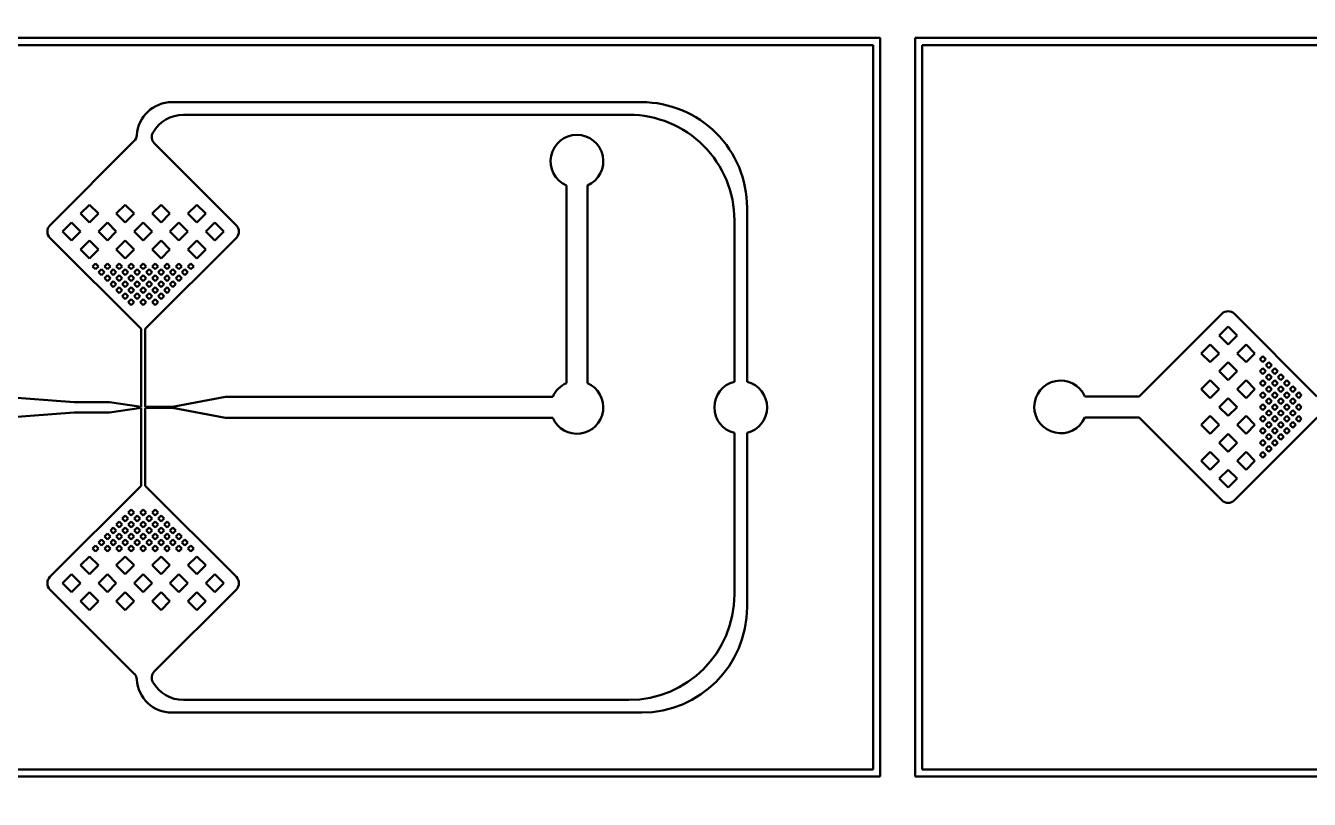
# Model space of a CAD drawing. Header units: millimetres. Extents: x 160 to 260, y 98 to 198.
# Drawn here: x 185.19 to 221.71, y 148.35 to 170.35 of the extents above; entities that cross this region are included whole.
import ezdxf

# ---------------------------------------------------------------- set-up
doc = ezdxf.new("R2010")
doc.units = ezdxf.units.MM
doc.layers.add('Visible (ISO)', color=7, linetype='Continuous', lineweight=50)

msp = doc.modelspace()

# ---------------------------------------------------------------- linework, layer by layer
at = {"layer": 'Visible (ISO)'}
for p, q in [((209.5, 170), (171.5, 170)), ((209.5, 149), (209.5, 170)), ((248.5, 170), (210.5, 170)), ((210.5, 170), (210.5, 149)), ((171.7, 169.8), (209.3, 169.8)), ((209.3, 169.8), (209.3, 149.2)), ((210.7, 169.8), (248.3, 169.8)), ((210.7, 149.2), (210.7, 169.8)), ((202.715, 168.175), (189.355, 168.175)), ((189.683, 167.815), (202.355, 167.815)), ((188.284, 167.072), (185.884, 164.672)), ((191.187, 164.672), (188.853, 167.006)), ((200.575, 165.808), (200.575, 160.182)), ((201.175, 160.182), (201.175, 165.808)), ((186.753, 165.004), (187.008, 165.259)), ((187.008, 165.259), (187.263, 165.004)), ((187.772, 165.004), (188.026, 165.259)), ((188.026, 165.259), (188.281, 165.004)), ((188.79, 165.004), (189.044, 165.259)), ((189.044, 165.259), (189.299, 165.004)), ((189.808, 165.004), (190.063, 165.259)), ((190.063, 165.259), (190.317, 165.004)), ((205.715, 160.223), (205.715, 165.175)), ((186.244, 164.495), (186.499, 164.75)), ((186.499, 164.75), (186.753, 164.495)), ((187.008, 164.75), (186.753, 165.004)), ((187.263, 165.004), (187.008, 164.75)), ((187.263, 164.495), (187.517, 164.75)), ((187.517, 164.75), (187.772, 164.495)), ((188.026, 164.75), (187.772, 165.004)), ((188.281, 165.004), (188.026, 164.75)), ((188.281, 164.495), (188.535, 164.75)), ((188.535, 164.75), (188.79, 164.495)), ((189.044, 164.75), (188.79, 165.004)), ((189.299, 165.004), (189.044, 164.75)), ((189.299, 164.495), (189.554, 164.75)), ((189.554, 164.75), (189.808, 164.495)), ((190.063, 164.75), (189.808, 165.004)), ((190.317, 165.004), (190.063, 164.75)), ((190.317, 164.495), (190.572, 164.75)), ((190.572, 164.75), (190.826, 164.495)), ((205.355, 164.815), (205.355, 160.223)), ((186.499, 164.24), (186.244, 164.495)), ((186.753, 164.495), (186.499, 164.24)), ((187.517, 164.24), (187.263, 164.495)), ((187.772, 164.495), (187.517, 164.24)), ((188.535, 164.24), (188.281, 164.495)), ((188.79, 164.495), (188.535, 164.24)), ((189.554, 164.24), (189.299, 164.495)), ((189.808, 164.495), (189.554, 164.24)), ((190.572, 164.24), (190.317, 164.495)), ((190.826, 164.495), (190.572, 164.24)), ((185.884, 164.318), (188.475, 161.727)), ((186.753, 163.986), (187.008, 164.24)), ((187.008, 163.731), (186.753, 163.986)), ((187.008, 164.24), (187.263, 163.986)), ((187.263, 163.986), (187.008, 163.731)), ((187.772, 163.986), (188.026, 164.24)), ((188.026, 163.731), (187.772, 163.986)), ((188.026, 164.24), (188.281, 163.986)), ((188.281, 163.986), (188.026, 163.731)), ((188.595, 161.727), (191.187, 164.318)), ((188.79, 163.986), (189.044, 164.24)), ((189.044, 163.731), (188.79, 163.986)), ((189.044, 164.24), (189.299, 163.986)), ((189.299, 163.986), (189.044, 163.731)), ((189.808, 163.986), (190.063, 164.24)), ((190.063, 163.731), (189.808, 163.986)), ((190.063, 164.24), (190.317, 163.986)), ((190.317, 163.986), (190.063, 163.731)), ((187.093, 163.506), (187.178, 163.591)), ((187.178, 163.421), (187.093, 163.506)), ((187.178, 163.591), (187.263, 163.506)), ((187.263, 163.506), (187.178, 163.421)), ((187.263, 163.336), (187.347, 163.421)), ((187.347, 163.251), (187.263, 163.336)), ((187.347, 163.421), (187.432, 163.336)), ((187.432, 163.336), (187.347, 163.251)), ((187.432, 163.506), (187.517, 163.591)), ((187.517, 163.421), (187.432, 163.506)), ((187.432, 163.167), (187.517, 163.251)), ((187.517, 163.591), (187.602, 163.506)), ((187.602, 163.506), (187.517, 163.421)), ((187.517, 163.251), (187.602, 163.167)), ((187.602, 163.336), (187.687, 163.421)), ((187.687, 163.251), (187.602, 163.336)), ((187.687, 163.421), (187.772, 163.336)), ((187.772, 163.336), (187.687, 163.251)), ((187.772, 163.506), (187.857, 163.591)), ((187.857, 163.421), (187.772, 163.506)), ((187.772, 163.167), (187.857, 163.251)), ((187.857, 163.591), (187.941, 163.506)), ((187.941, 163.506), (187.857, 163.421)), ((187.857, 163.251), (187.941, 163.167)), ((187.941, 163.336), (188.026, 163.421)), ((188.026, 163.251), (187.941, 163.336)), ((188.026, 163.421), (188.111, 163.336)), ((188.111, 163.336), (188.026, 163.251)), ((188.111, 163.506), (188.196, 163.591)), ((188.196, 163.421), (188.111, 163.506)), ((188.111, 163.167), (188.196, 163.251)), ((188.196, 163.591), (188.281, 163.506)), ((188.281, 163.506), (188.196, 163.421)), ((188.196, 163.251), (188.281, 163.167)), ((188.281, 163.336), (188.366, 163.421)), ((188.366, 163.251), (188.281, 163.336)), ((188.366, 163.421), (188.45, 163.336)), ((188.45, 163.336), (188.366, 163.251)), ((188.45, 163.506), (188.535, 163.591)), ((188.535, 163.421), (188.45, 163.506)), ((188.45, 163.167), (188.535, 163.251)), ((188.535, 163.591), (188.62, 163.506)), ((188.62, 163.506), (188.535, 163.421)), ((188.535, 163.251), (188.62, 163.167)), ((188.62, 163.336), (188.705, 163.421)), ((188.705, 163.251), (188.62, 163.336)), ((188.705, 163.421), (188.79, 163.336)), ((188.79, 163.336), (188.705, 163.251)), ((188.79, 163.506), (188.875, 163.591)), ((188.875, 163.421), (188.79, 163.506)), ((188.79, 163.167), (188.875, 163.251)), ((188.875, 163.591), (188.96, 163.506)), ((188.96, 163.506), (188.875, 163.421)), ((188.875, 163.251), (188.96, 163.167)), ((188.96, 163.336), (189.044, 163.421)), ((189.044, 163.251), (188.96, 163.336)), ((189.044, 163.421), (189.129, 163.336)), ((189.129, 163.336), (189.044, 163.251)), ((189.129, 163.506), (189.214, 163.591)), ((189.214, 163.421), (189.129, 163.506)), ((189.129, 163.167), (189.214, 163.251)), ((189.214, 163.591), (189.299, 163.506)), ((189.299, 163.506), (189.214, 163.421)), ((189.214, 163.251), (189.299, 163.167)), ((189.299, 163.336), (189.384, 163.421)), ((189.384, 163.251), (189.299, 163.336)), ((189.384, 163.421), (189.469, 163.336)), ((189.469, 163.336), (189.384, 163.251)), ((189.469, 163.506), (189.554, 163.591)), ((189.554, 163.421), (189.469, 163.506)), ((189.469, 163.167), (189.554, 163.251)), ((189.554, 163.591), (189.638, 163.506)), ((189.638, 163.506), (189.554, 163.421)), ((189.554, 163.251), (189.638, 163.167)), ((189.638, 163.336), (189.723, 163.421)), ((189.723, 163.251), (189.638, 163.336)), ((189.723, 163.421), (189.808, 163.336)), ((189.808, 163.336), (189.723, 163.251)), ((189.808, 163.506), (189.893, 163.591)), ((189.893, 163.421), (189.808, 163.506)), ((189.893, 163.591), (189.978, 163.506)), ((189.978, 163.506), (189.893, 163.421)), ((187.517, 163.082), (187.432, 163.167)), ((187.602, 163.167), (187.517, 163.082)), ((187.602, 162.997), (187.687, 163.082)), ((187.687, 162.912), (187.602, 162.997)), ((187.687, 163.082), (187.772, 162.997)), ((187.772, 162.997), (187.687, 162.912)), ((187.857, 163.082), (187.772, 163.167)), ((187.772, 162.827), (187.857, 162.912)), ((187.941, 163.167), (187.857, 163.082)), ((187.857, 162.912), (187.941, 162.827)), ((187.941, 162.997), (188.026, 163.082)), ((188.026, 162.912), (187.941, 162.997)), ((188.026, 163.082), (188.111, 162.997)), ((188.111, 162.997), (188.026, 162.912)), ((188.196, 163.082), (188.111, 163.167)), ((188.111, 162.827), (188.196, 162.912)), ((188.281, 163.167), (188.196, 163.082)), ((188.196, 162.912), (188.281, 162.827)), ((188.281, 162.997), (188.366, 163.082)), ((188.366, 162.912), (188.281, 162.997)), ((188.366, 163.082), (188.45, 162.997)), ((188.45, 162.997), (188.366, 162.912)), ((188.535, 163.082), (188.45, 163.167)), ((188.45, 162.827), (188.535, 162.912)), ((188.62, 163.167), (188.535, 163.082)), ((188.535, 162.912), (188.62, 162.827)), ((188.62, 162.997), (188.705, 163.082)), ((188.705, 162.912), (188.62, 162.997)), ((188.705, 163.082), (188.79, 162.997)), ((188.79, 162.997), (188.705, 162.912)), ((188.875, 163.082), (188.79, 163.167)), ((188.79, 162.827), (188.875, 162.912)), ((188.96, 163.167), (188.875, 163.082)), ((188.875, 162.912), (188.96, 162.827)), ((188.96, 162.997), (189.044, 163.082)), ((189.044, 162.912), (188.96, 162.997)), ((189.044, 163.082), (189.129, 162.997)), ((189.129, 162.997), (189.044, 162.912)), ((189.214, 163.082), (189.129, 163.167)), ((189.129, 162.827), (189.214, 162.912)), ((189.299, 163.167), (189.214, 163.082)), ((189.214, 162.912), (189.299, 162.827)), ((189.299, 162.997), (189.384, 163.082)), ((189.384, 162.912), (189.299, 162.997)), ((189.384, 163.082), (189.469, 162.997)), ((189.469, 162.997), (189.384, 162.912)), ((189.554, 163.082), (189.469, 163.167)), ((189.638, 163.167), (189.554, 163.082)), ((187.857, 162.742), (187.772, 162.827)), ((187.941, 162.827), (187.857, 162.742)), ((187.941, 162.657), (188.026, 162.742)), ((188.026, 162.573), (187.941, 162.657)), ((188.026, 162.742), (188.111, 162.657)), ((188.111, 162.657), (188.026, 162.573)), ((188.196, 162.742), (188.111, 162.827)), ((188.111, 162.488), (188.196, 162.573)), ((188.281, 162.827), (188.196, 162.742)), ((188.196, 162.573), (188.281, 162.488)), ((188.281, 162.657), (188.366, 162.742)), ((188.366, 162.573), (188.281, 162.657)), ((188.366, 162.742), (188.45, 162.657)), ((188.45, 162.657), (188.366, 162.573)), ((188.535, 162.742), (188.45, 162.827)), ((188.45, 162.488), (188.535, 162.573)), ((188.62, 162.827), (188.535, 162.742)), ((188.535, 162.573), (188.62, 162.488)), ((188.62, 162.657), (188.705, 162.742)), ((188.705, 162.573), (188.62, 162.657)), ((188.705, 162.742), (188.79, 162.657)), ((188.79, 162.657), (188.705, 162.573)), ((188.875, 162.742), (188.79, 162.827)), ((188.79, 162.488), (188.875, 162.573)), ((188.96, 162.827), (188.875, 162.742)), ((188.875, 162.573), (188.96, 162.488)), ((188.96, 162.657), (189.044, 162.742)), ((189.044, 162.573), (188.96, 162.657)), ((189.044, 162.742), (189.129, 162.657)), ((189.129, 162.657), (189.044, 162.573)), ((189.214, 162.742), (189.129, 162.827)), ((189.299, 162.827), (189.214, 162.742)), ((188.196, 162.403), (188.111, 162.488)), ((188.281, 162.488), (188.196, 162.403)), ((188.535, 162.403), (188.45, 162.488)), ((188.62, 162.488), (188.535, 162.403)), ((188.875, 162.403), (188.79, 162.488)), ((188.96, 162.488), (188.875, 162.403)), ((219.224, 162.157), (216.873, 159.805)), ((221.929, 159.805), (219.578, 162.157)), ((219.146, 161.542), (219.401, 161.796)), ((219.401, 161.796), (219.656, 161.542)), ((188.475, 161.727), (188.475, 159.508)), ((188.595, 159.508), (188.595, 161.727)), ((219.401, 161.287), (219.146, 161.542)), ((219.656, 161.542), (219.401, 161.287)), ((218.637, 161.032), (218.892, 161.287)), ((218.892, 161.287), (219.146, 161.032)), ((219.656, 161.032), (219.91, 161.287)), ((219.91, 161.287), (220.165, 161.032)), ((218.892, 160.778), (218.637, 161.032)), ((219.146, 161.032), (218.892, 160.778)), ((219.146, 160.523), (219.401, 160.778)), ((219.401, 160.778), (219.656, 160.523)), ((219.91, 160.778), (219.656, 161.032)), ((220.165, 161.032), (219.91, 160.778)), ((220.305, 160.863), (220.39, 160.948)), ((220.39, 160.778), (220.305, 160.863)), ((220.39, 160.948), (220.475, 160.863)), ((220.475, 160.863), (220.39, 160.778)), ((220.475, 160.693), (220.56, 160.778)), ((220.56, 160.608), (220.475, 160.693)), ((220.56, 160.778), (220.645, 160.693)), ((220.645, 160.693), (220.56, 160.608)), ((219.401, 160.269), (219.146, 160.523)), ((219.656, 160.523), (219.401, 160.269)), ((220.305, 160.523), (220.39, 160.608)), ((220.39, 160.438), (220.305, 160.523)), ((220.39, 160.608), (220.475, 160.523)), ((220.475, 160.523), (220.39, 160.438)), ((220.475, 160.354), (220.56, 160.438)), ((220.56, 160.269), (220.475, 160.354)), ((220.56, 160.438), (220.645, 160.354)), ((220.645, 160.354), (220.56, 160.269)), ((220.645, 160.523), (220.729, 160.608)), ((220.729, 160.438), (220.645, 160.523)), ((220.729, 160.608), (220.814, 160.523)), ((220.814, 160.523), (220.729, 160.438)), ((220.814, 160.354), (220.899, 160.438)), ((220.899, 160.269), (220.814, 160.354)), ((220.899, 160.438), (220.984, 160.354)), ((220.984, 160.354), (220.899, 160.269)), ((218.637, 160.014), (218.892, 160.269)), ((218.892, 159.76), (218.637, 160.014)), ((218.892, 160.269), (219.146, 160.014)), ((219.146, 160.014), (218.892, 159.76)), ((219.656, 160.014), (219.91, 160.269)), ((219.91, 159.76), (219.656, 160.014)), ((219.91, 160.269), (220.165, 160.014)), ((220.165, 160.014), (219.91, 159.76)), ((220.305, 160.184), (220.39, 160.269)), ((220.39, 160.099), (220.305, 160.184)), ((220.39, 160.269), (220.475, 160.184)), ((220.475, 160.184), (220.39, 160.099)), ((220.475, 160.014), (220.56, 160.099)), ((220.56, 159.929), (220.475, 160.014)), ((220.56, 160.099), (220.645, 160.014)), ((220.645, 160.014), (220.56, 159.929)), ((220.645, 160.184), (220.729, 160.269)), ((220.729, 160.099), (220.645, 160.184)), ((220.729, 160.269), (220.814, 160.184)), ((220.814, 160.184), (220.729, 160.099)), ((220.814, 160.014), (220.899, 160.099)), ((220.899, 159.929), (220.814, 160.014)), ((220.899, 160.099), (220.984, 160.014)), ((220.984, 160.014), (220.899, 159.929)), ((220.984, 160.184), (221.069, 160.269)), ((221.069, 160.099), (220.984, 160.184)), ((221.069, 160.269), (221.154, 160.184)), ((221.154, 160.184), (221.069, 160.099)), ((221.154, 160.014), (221.239, 160.099)), ((221.239, 159.929), (221.154, 160.014)), ((221.239, 160.099), (221.323, 160.014)), ((221.323, 160.014), (221.239, 159.929)), ((186.575, 159.645), (184.575, 159.795)), ((187.575, 159.645), (186.575, 159.645)), ((188.475, 159.508), (187.575, 159.645)), ((190.875, 159.795), (189.375, 159.508)), ((200.188, 159.795), (190.875, 159.795)), ((216.873, 159.805), (215.327, 159.805)), ((219.146, 159.505), (219.401, 159.76)), ((219.401, 159.76), (219.656, 159.505)), ((220.305, 159.845), (220.39, 159.929)), ((220.39, 159.76), (220.305, 159.845)), ((220.305, 159.505), (220.39, 159.59)), ((220.39, 159.929), (220.475, 159.845)), ((220.475, 159.845), (220.39, 159.76)), ((220.39, 159.59), (220.475, 159.505)), ((220.475, 159.675), (220.56, 159.76)), ((220.56, 159.59), (220.475, 159.675)), ((220.56, 159.76), (220.645, 159.675)), ((220.645, 159.675), (220.56, 159.59)), ((220.645, 159.845), (220.729, 159.929)), ((220.729, 159.76), (220.645, 159.845)), ((220.645, 159.505), (220.729, 159.59)), ((220.729, 159.929), (220.814, 159.845)), ((220.814, 159.845), (220.729, 159.76)), ((220.729, 159.59), (220.814, 159.505)), ((220.814, 159.675), (220.899, 159.76)), ((220.899, 159.59), (220.814, 159.675)), ((220.899, 159.76), (220.984, 159.675)), ((220.984, 159.675), (220.899, 159.59)), ((220.984, 159.845), (221.069, 159.929)), ((221.069, 159.76), (220.984, 159.845)), ((220.984, 159.505), (221.069, 159.59)), ((221.069, 159.929), (221.154, 159.845)), ((221.154, 159.845), (221.069, 159.76)), ((221.069, 159.59), (221.154, 159.505)), ((221.154, 159.675), (221.239, 159.76)), ((221.239, 159.59), (221.154, 159.675)), ((221.239, 159.76), (221.323, 159.675)), ((221.323, 159.675), (221.239, 159.59)), ((221.323, 159.845), (221.408, 159.929)), ((221.408, 159.76), (221.323, 159.845)), ((221.323, 159.505), (221.408, 159.59)), ((221.408, 159.929), (221.493, 159.845)), ((221.493, 159.845), (221.408, 159.76)), ((221.408, 159.59), (221.493, 159.505)), ((184.575, 159.195), (186.575, 159.345)), ((186.575, 159.345), (187.575, 159.345)), ((187.575, 159.345), (188.475, 159.481)), ((188.475, 159.481), (188.475, 157.263)), ((189.375, 159.508), (188.595, 159.508)), ((188.595, 159.481), (189.375, 159.481)), ((188.595, 157.263), (188.595, 159.481)), ((189.375, 159.481), (190.875, 159.195)), ((218.637, 158.996), (218.892, 159.251)), ((218.892, 159.251), (219.146, 158.996)), ((219.401, 159.251), (219.146, 159.505)), ((219.656, 159.505), (219.401, 159.251)), ((219.656, 158.996), (219.91, 159.251)), ((219.91, 159.251), (220.165, 158.996)), ((220.39, 159.42), (220.305, 159.505)), ((220.305, 159.166), (220.39, 159.251)), ((220.475, 159.505), (220.39, 159.42)), ((220.39, 159.251), (220.475, 159.166)), ((220.475, 159.335), (220.56, 159.42)), ((220.56, 159.251), (220.475, 159.335)), ((220.56, 159.42), (220.645, 159.335)), ((220.645, 159.335), (220.56, 159.251)), ((220.729, 159.42), (220.645, 159.505)), ((220.645, 159.166), (220.729, 159.251)), ((220.814, 159.505), (220.729, 159.42)), ((220.729, 159.251), (220.814, 159.166)), ((220.814, 159.335), (220.899, 159.42)), ((220.899, 159.251), (220.814, 159.335)), ((220.899, 159.42), (220.984, 159.335)), ((220.984, 159.335), (220.899, 159.251)), ((221.069, 159.42), (220.984, 159.505)), ((220.984, 159.166), (221.069, 159.251)), ((221.154, 159.505), (221.069, 159.42)), ((221.069, 159.251), (221.154, 159.166)), ((221.154, 159.335), (221.239, 159.42)), ((221.239, 159.251), (221.154, 159.335)), ((221.239, 159.42), (221.323, 159.335)), ((221.323, 159.335), (221.239, 159.251)), ((221.408, 159.42), (221.323, 159.505)), ((221.323, 159.166), (221.408, 159.251)), ((221.493, 159.505), (221.408, 159.42)), ((221.408, 159.251), (221.493, 159.166)), ((190.875, 159.195), (200.188, 159.195)), ((215.323, 159.205), (216.872, 159.205)), ((216.872, 159.205), (219.224, 156.853)), ((218.892, 158.741), (218.637, 158.996)), ((219.146, 158.996), (218.892, 158.741)), ((219.578, 156.853), (221.93, 159.205)), ((219.91, 158.741), (219.656, 158.996)), ((220.165, 158.996), (219.91, 158.741)), ((220.39, 159.081), (220.305, 159.166)), ((220.305, 158.826), (220.39, 158.911)), ((220.475, 159.166), (220.39, 159.081)), ((220.39, 158.911), (220.475, 158.826)), ((220.475, 158.996), (220.56, 159.081)), ((220.56, 158.911), (220.475, 158.996)), ((220.56, 159.081), (220.645, 158.996)), ((220.645, 158.996), (220.56, 158.911)), ((220.729, 159.081), (220.645, 159.166)), ((220.645, 158.826), (220.729, 158.911)), ((220.814, 159.166), (220.729, 159.081)), ((220.729, 158.911), (220.814, 158.826)), ((220.814, 158.996), (220.899, 159.081)), ((220.899, 158.911), (220.814, 158.996)), ((220.899, 159.081), (220.984, 158.996)), ((220.984, 158.996), (220.899, 158.911)), ((221.069, 159.081), (220.984, 159.166)), ((220.984, 158.826), (221.069, 158.911)), ((221.154, 159.166), (221.069, 159.081)), ((221.069, 158.911), (221.154, 158.826)), ((221.154, 158.996), (221.239, 159.081)), ((221.239, 158.911), (221.154, 158.996)), ((221.239, 159.081), (221.323, 158.996)), ((221.323, 158.996), (221.239, 158.911)), ((221.408, 159.081), (221.323, 159.166)), ((221.493, 159.166), (221.408, 159.081)), ((205.355, 158.767), (205.355, 154.175)), ((205.715, 153.815), (205.715, 158.767)), ((219.146, 158.487), (219.401, 158.741)), ((219.401, 158.741), (219.656, 158.487)), ((220.39, 158.741), (220.305, 158.826)), ((220.305, 158.487), (220.39, 158.572)), ((220.475, 158.826), (220.39, 158.741)), ((220.39, 158.572), (220.475, 158.487)), ((220.475, 158.657), (220.56, 158.741)), ((220.56, 158.572), (220.475, 158.657)), ((220.56, 158.741), (220.645, 158.657)), ((220.645, 158.657), (220.56, 158.572)), ((220.729, 158.741), (220.645, 158.826)), ((220.645, 158.487), (220.729, 158.572)), ((220.814, 158.826), (220.729, 158.741)), ((220.729, 158.572), (220.814, 158.487)), ((220.814, 158.657), (220.899, 158.741)), ((220.899, 158.572), (220.814, 158.657)), ((220.899, 158.741), (220.984, 158.657)), ((220.984, 158.657), (220.899, 158.572)), ((221.069, 158.741), (220.984, 158.826)), ((221.154, 158.826), (221.069, 158.741)), ((218.637, 157.978), (218.892, 158.232)), ((218.892, 158.232), (219.146, 157.978)), ((219.401, 158.232), (219.146, 158.487)), ((219.656, 158.487), (219.401, 158.232)), ((219.656, 157.978), (219.91, 158.232)), ((219.91, 158.232), (220.165, 157.978)), ((220.39, 158.402), (220.305, 158.487)), ((220.305, 158.147), (220.39, 158.232)), ((220.39, 158.063), (220.305, 158.147)), ((220.475, 158.487), (220.39, 158.402)), ((220.39, 158.232), (220.475, 158.147)), ((220.475, 158.147), (220.39, 158.063)), ((220.475, 158.317), (220.56, 158.402)), ((220.56, 158.232), (220.475, 158.317)), ((220.56, 158.402), (220.645, 158.317)), ((220.645, 158.317), (220.56, 158.232)), ((220.729, 158.402), (220.645, 158.487)), ((220.814, 158.487), (220.729, 158.402)), ((218.892, 157.723), (218.637, 157.978)), ((219.146, 157.978), (218.892, 157.723)), ((219.91, 157.723), (219.656, 157.978)), ((220.165, 157.978), (219.91, 157.723)), ((219.146, 157.469), (219.401, 157.723)), ((219.401, 157.214), (219.146, 157.469)), ((219.401, 157.723), (219.656, 157.469)), ((219.656, 157.469), (219.401, 157.214)), ((188.475, 157.263), (185.884, 154.672)), ((191.187, 154.672), (188.595, 157.263)), ((187.941, 156.333), (188.026, 156.417)), ((188.026, 156.248), (187.941, 156.333)), ((188.026, 156.417), (188.111, 156.333)), ((188.111, 156.333), (188.026, 156.248)), ((188.111, 156.502), (188.196, 156.587)), ((188.196, 156.417), (188.111, 156.502)), ((188.196, 156.587), (188.281, 156.502)), ((188.281, 156.502), (188.196, 156.417)), ((188.281, 156.333), (188.366, 156.417)), ((188.366, 156.248), (188.281, 156.333)), ((188.366, 156.417), (188.45, 156.333)), ((188.45, 156.333), (188.366, 156.248)), ((188.45, 156.502), (188.535, 156.587)), ((188.535, 156.417), (188.45, 156.502)), ((188.535, 156.587), (188.62, 156.502)), ((188.62, 156.502), (188.535, 156.417)), ((188.62, 156.333), (188.705, 156.417)), ((188.705, 156.248), (188.62, 156.333)), ((188.705, 156.417), (188.79, 156.333)), ((188.79, 156.333), (188.705, 156.248)), ((188.79, 156.502), (188.875, 156.587)), ((188.875, 156.417), (188.79, 156.502)), ((188.875, 156.587), (188.96, 156.502)), ((188.96, 156.502), (188.875, 156.417)), ((188.96, 156.333), (189.044, 156.417)), ((189.044, 156.248), (188.96, 156.333)), ((189.044, 156.417), (189.129, 156.333)), ((189.129, 156.333), (189.044, 156.248)), ((187.602, 155.993), (187.687, 156.078)), ((187.687, 155.908), (187.602, 155.993)), ((187.687, 156.078), (187.772, 155.993)), ((187.772, 155.993), (187.687, 155.908)), ((187.772, 156.163), (187.857, 156.248)), ((187.857, 156.078), (187.772, 156.163)), ((187.857, 156.248), (187.941, 156.163)), ((187.941, 156.163), (187.857, 156.078)), ((187.941, 155.993), (188.026, 156.078)), ((188.026, 155.908), (187.941, 155.993)), ((188.026, 156.078), (188.111, 155.993)), ((188.111, 155.993), (188.026, 155.908)), ((188.111, 156.163), (188.196, 156.248)), ((188.196, 156.078), (188.111, 156.163)), ((188.196, 156.248), (188.281, 156.163)), ((188.281, 156.163), (188.196, 156.078)), ((188.281, 155.993), (188.366, 156.078)), ((188.366, 155.908), (188.281, 155.993)), ((188.366, 156.078), (188.45, 155.993)), ((188.45, 155.993), (188.366, 155.908)), ((188.45, 156.163), (188.535, 156.248)), ((188.535, 156.078), (188.45, 156.163)), ((188.535, 156.248), (188.62, 156.163)), ((188.62, 156.163), (188.535, 156.078)), ((188.62, 155.993), (188.705, 156.078)), ((188.705, 155.908), (188.62, 155.993)), ((188.705, 156.078), (188.79, 155.993)), ((188.79, 155.993), (188.705, 155.908)), ((188.79, 156.163), (188.875, 156.248)), ((188.875, 156.078), (188.79, 156.163)), ((188.875, 156.248), (188.96, 156.163)), ((188.96, 156.163), (188.875, 156.078)), ((188.96, 155.993), (189.044, 156.078)), ((189.044, 155.908), (188.96, 155.993)), ((189.044, 156.078), (189.129, 155.993)), ((189.129, 155.993), (189.044, 155.908)), ((189.129, 156.163), (189.214, 156.248)), ((189.214, 156.078), (189.129, 156.163)), ((189.214, 156.248), (189.299, 156.163)), ((189.299, 156.163), (189.214, 156.078)), ((189.299, 155.993), (189.384, 156.078)), ((189.384, 155.908), (189.299, 155.993)), ((189.384, 156.078), (189.469, 155.993)), ((189.469, 155.993), (189.384, 155.908)), ((187.093, 155.484), (187.178, 155.569)), ((187.178, 155.569), (187.263, 155.484)), ((187.263, 155.654), (187.347, 155.739)), ((187.347, 155.569), (187.263, 155.654)), ((187.347, 155.739), (187.432, 155.654)), ((187.432, 155.654), (187.347, 155.569)), ((187.432, 155.823), (187.517, 155.908)), ((187.517, 155.739), (187.432, 155.823)), ((187.432, 155.484), (187.517, 155.569)), ((187.517, 155.908), (187.602, 155.823)), ((187.602, 155.823), (187.517, 155.739)), ((187.517, 155.569), (187.602, 155.484)), ((187.602, 155.654), (187.687, 155.739)), ((187.687, 155.569), (187.602, 155.654)), ((187.687, 155.739), (187.772, 155.654)), ((187.772, 155.654), (187.687, 155.569)), ((187.772, 155.823), (187.857, 155.908)), ((187.857, 155.739), (187.772, 155.823)), ((187.772, 155.484), (187.857, 155.569)), ((187.857, 155.908), (187.941, 155.823)), ((187.941, 155.823), (187.857, 155.739)), ((187.857, 155.569), (187.941, 155.484)), ((187.941, 155.654), (188.026, 155.739)), ((188.026, 155.569), (187.941, 155.654)), ((188.026, 155.739), (188.111, 155.654)), ((188.111, 155.654), (188.026, 155.569)), ((188.111, 155.823), (188.196, 155.908)), ((188.196, 155.739), (188.111, 155.823)), ((188.111, 155.484), (188.196, 155.569)), ((188.196, 155.908), (188.281, 155.823)), ((188.281, 155.823), (188.196, 155.739)), ((188.196, 155.569), (188.281, 155.484)), ((188.281, 155.654), (188.366, 155.739)), ((188.366, 155.569), (188.281, 155.654)), ((188.366, 155.739), (188.45, 155.654)), ((188.45, 155.654), (188.366, 155.569)), ((188.45, 155.823), (188.535, 155.908)), ((188.535, 155.739), (188.45, 155.823)), ((188.45, 155.484), (188.535, 155.569)), ((188.535, 155.908), (188.62, 155.823)), ((188.62, 155.823), (188.535, 155.739)), ((188.535, 155.569), (188.62, 155.484)), ((188.62, 155.654), (188.705, 155.739)), ((188.705, 155.569), (188.62, 155.654)), ((188.705, 155.739), (188.79, 155.654)), ((188.79, 155.654), (188.705, 155.569)), ((188.79, 155.823), (188.875, 155.908)), ((188.875, 155.739), (188.79, 155.823)), ((188.79, 155.484), (188.875, 155.569)), ((188.875, 155.908), (188.96, 155.823)), ((188.96, 155.823), (188.875, 155.739)), ((188.875, 155.569), (188.96, 155.484)), ((188.96, 155.654), (189.044, 155.739)), ((189.044, 155.569), (188.96, 155.654)), ((189.044, 155.739), (189.129, 155.654)), ((189.129, 155.654), (189.044, 155.569)), ((189.129, 155.823), (189.214, 155.908)), ((189.214, 155.739), (189.129, 155.823)), ((189.129, 155.484), (189.214, 155.569)), ((189.214, 155.908), (189.299, 155.823)), ((189.299, 155.823), (189.214, 155.739)), ((189.214, 155.569), (189.299, 155.484)), ((189.299, 155.654), (189.384, 155.739)), ((189.384, 155.569), (189.299, 155.654)), ((189.384, 155.739), (189.469, 155.654)), ((189.469, 155.654), (189.384, 155.569)), ((189.469, 155.823), (189.554, 155.908)), ((189.554, 155.739), (189.469, 155.823)), ((189.469, 155.484), (189.554, 155.569)), ((189.554, 155.908), (189.638, 155.823)), ((189.638, 155.823), (189.554, 155.739)), ((189.554, 155.569), (189.638, 155.484)), ((189.638, 155.654), (189.723, 155.739)), ((189.723, 155.569), (189.638, 155.654)), ((189.723, 155.739), (189.808, 155.654)), ((189.808, 155.654), (189.723, 155.569)), ((189.808, 155.484), (189.893, 155.569)), ((189.893, 155.569), (189.978, 155.484)), ((186.753, 155.004), (187.008, 155.259)), ((187.008, 155.259), (187.263, 155.004)), ((187.178, 155.399), (187.093, 155.484)), ((187.263, 155.484), (187.178, 155.399)), ((187.517, 155.399), (187.432, 155.484)), ((187.602, 155.484), (187.517, 155.399)), ((187.857, 155.399), (187.772, 155.484)), ((187.772, 155.004), (188.026, 155.259)), ((187.941, 155.484), (187.857, 155.399)), ((188.026, 155.259), (188.281, 155.004)), ((188.196, 155.399), (188.111, 155.484)), ((188.281, 155.484), (188.196, 155.399)), ((188.535, 155.399), (188.45, 155.484)), ((188.62, 155.484), (188.535, 155.399)), ((188.875, 155.399), (188.79, 155.484)), ((188.79, 155.004), (189.044, 155.259)), ((188.96, 155.484), (188.875, 155.399)), ((189.044, 155.259), (189.299, 155.004)), ((189.214, 155.399), (189.129, 155.484)), ((189.299, 155.484), (189.214, 155.399)), ((189.554, 155.399), (189.469, 155.484)), ((189.638, 155.484), (189.554, 155.399)), ((189.893, 155.399), (189.808, 155.484)), ((189.808, 155.004), (190.063, 155.259)), ((189.978, 155.484), (189.893, 155.399)), ((190.063, 155.259), (190.317, 155.004)), ((187.008, 154.75), (186.753, 155.004)), ((187.263, 155.004), (187.008, 154.75)), ((188.026, 154.75), (187.772, 155.004)), ((188.281, 155.004), (188.026, 154.75)), ((189.044, 154.75), (188.79, 155.004)), ((189.299, 155.004), (189.044, 154.75)), ((190.063, 154.75), (189.808, 155.004)), ((190.317, 155.004), (190.063, 154.75)), ((186.244, 154.495), (186.499, 154.75)), ((186.499, 154.24), (186.244, 154.495)), ((186.499, 154.75), (186.753, 154.495)), ((186.753, 154.495), (186.499, 154.24)), ((187.263, 154.495), (187.517, 154.75)), ((187.517, 154.24), (187.263, 154.495)), ((187.517, 154.75), (187.772, 154.495)), ((187.772, 154.495), (187.517, 154.24)), ((188.281, 154.495), (188.535, 154.75)), ((188.535, 154.24), (188.281, 154.495)), ((188.535, 154.75), (188.79, 154.495)), ((188.79, 154.495), (188.535, 154.24)), ((189.299, 154.495), (189.554, 154.75)), ((189.554, 154.24), (189.299, 154.495)), ((189.554, 154.75), (189.808, 154.495)), ((189.808, 154.495), (189.554, 154.24)), ((190.317, 154.495), (190.572, 154.75)), ((190.572, 154.24), (190.317, 154.495)), ((190.572, 154.75), (190.826, 154.495)), ((190.826, 154.495), (190.572, 154.24)), ((185.884, 154.318), (188.284, 151.918)), ((186.753, 153.986), (187.008, 154.24)), ((187.008, 154.24), (187.263, 153.986)), ((187.772, 153.986), (188.026, 154.24)), ((188.026, 154.24), (188.281, 153.986)), ((188.79, 153.986), (189.044, 154.24)), ((188.853, 151.984), (191.187, 154.318)), ((189.044, 154.24), (189.299, 153.986)), ((189.808, 153.986), (190.063, 154.24)), ((190.063, 154.24), (190.317, 153.986)), ((187.008, 153.731), (186.753, 153.986)), ((187.263, 153.986), (187.008, 153.731)), ((188.026, 153.731), (187.772, 153.986)), ((188.281, 153.986), (188.026, 153.731)), ((189.044, 153.731), (188.79, 153.986)), ((189.299, 153.986), (189.044, 153.731)), ((190.063, 153.731), (189.808, 153.986)), ((190.317, 153.986), (190.063, 153.731)), ((202.355, 151.175), (189.684, 151.175)), ((189.355, 150.815), (202.715, 150.815)), ((171.5, 149), (209.5, 149)), ((209.3, 149.2), (171.7, 149.2)), ((210.5, 149), (248.5, 149)), ((248.3, 149.2), (210.7, 149.2))]:
    msp.add_line(p, q, dxfattribs=at)
msp.add_circle((210, 148.5), 50, dxfattribs=at)
for centre, radius, start, end in [((189.355, 167.175), 1, 90.0015, 176.5987), ((202.715, 165.175), 3, 0, 90.0015), ((189.683, 166.815), 1, 90.0015, 150.6324), ((202.355, 164.815), 3, 0, 90.0015), ((189.03, 167.183), 0.25, 150.6324, 225), ((188.107, 167.249), 0.25, 315, 356.5987), ((200.875, 166.495), 0.75, 293.5782, 246.4218), ((186.06, 164.495), 0.25, 135, 225), ((191.01, 164.495), 0.25, 315, 45), ((219.401, 161.98), 0.25, 45, 135), ((200.875, 159.495), 0.75, 113.5782, 156.4218), ((200.875, 159.495), 0.75, 203.5782, 66.4218), ((205.535, 159.495), 0.75, 103.8865, 256.1135), ((205.535, 159.495), 0.75, 283.8865, 76.1135), ((214.637, 159.51), 0.75, 23.1637, 336.006), ((219.401, 157.03), 0.25, 225, 315), ((186.06, 154.495), 0.25, 135, 225), ((191.01, 154.495), 0.25, 315, 45), ((202.355, 154.175), 3, 270, 0), ((202.715, 153.815), 3, 270, 0), ((188.108, 151.741), 0.25, 3.4023, 45), ((189.03, 151.807), 0.25, 135, 209.3421), ((189.355, 151.815), 1, 183.4023, 270), ((189.684, 152.175), 1, 209.3421, 270)]:
    msp.add_arc(centre, radius, start, end, dxfattribs=at)

doc.saveas('drawing.dxf')
